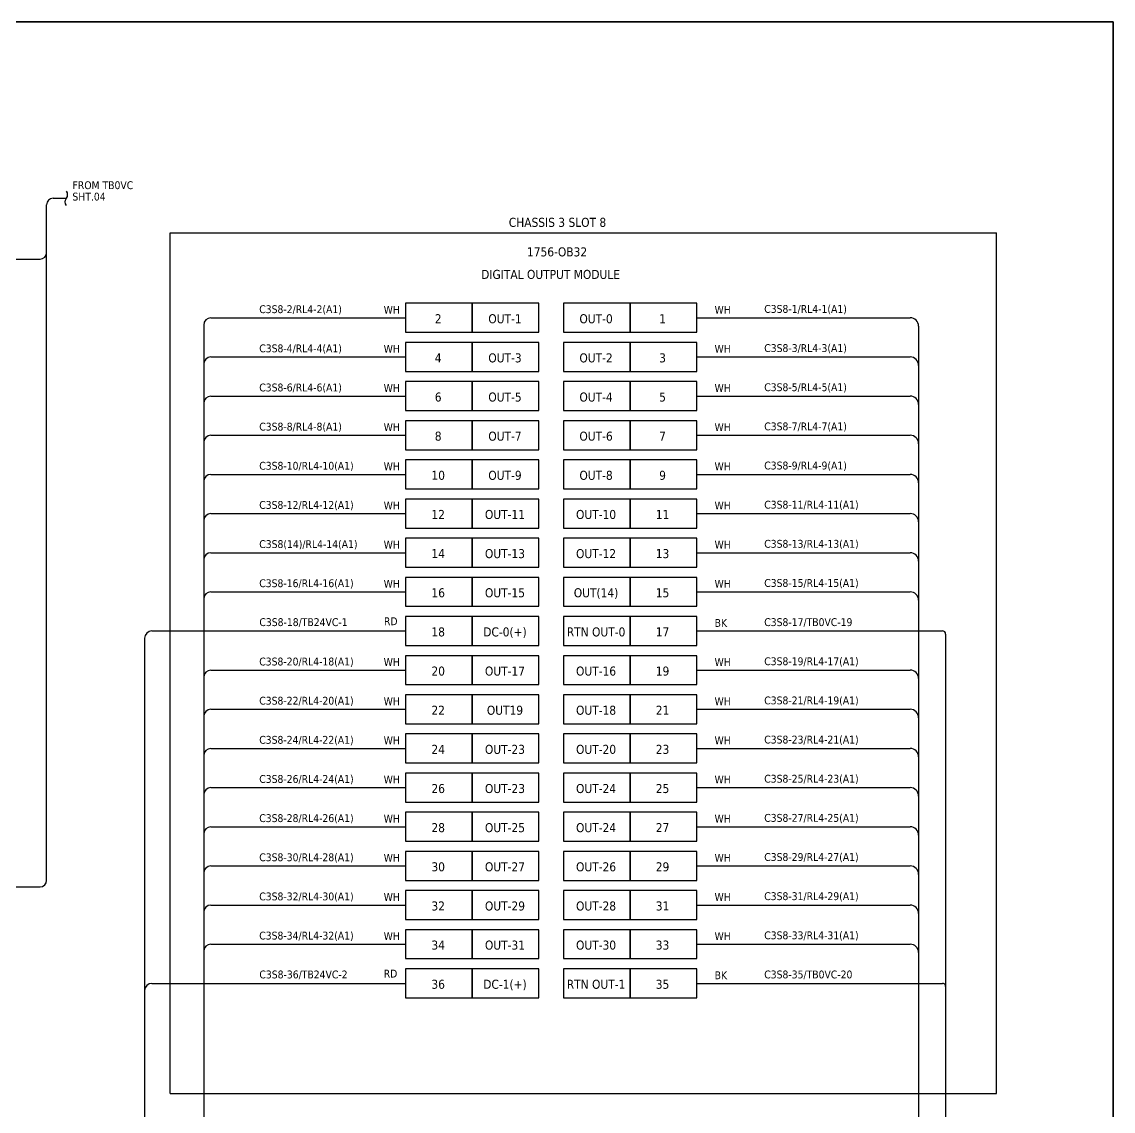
# Model space of a CAD drawing. Header units: millimetres. Extents: x 0 to 1792788, y -13 to 262234.
# Drawn here: x 1299848 to 1342237, y 26362 to 68674 of the extents above; entities that cross this region are included whole.
import ezdxf
from ezdxf.enums import TextEntityAlignment as Align

# ---------------------------------------------------------------- set-up
doc = ezdxf.new("R2010")
doc.units = ezdxf.units.MM
for name, color, linetype, lineweight in [('ASHADE', 7, 'Continuous', 25), ('HELPPOINT', 7, 'Continuous', 25), ('IE-EQUIP', 253, 'Continuous', 25)]:
    doc.layers.add(name, color=color, linetype=linetype, lineweight=lineweight)
doc.styles.add('Tahoma', font='')
doc.styles.get('Tahoma').set_extended_font_data('Tahoma')

# ---------------------------------------------------------------- blocks, each defined once
blk = doc.blocks.new('TPA')
at = {"layer": 'HELPPOINT', "color": 4, "lineweight": 35, "ltscale": 25.4}
for p, q in [((14292753, 12827491), (14405128, 12827491)), ((14292753, 12827491), (14405128, 12827491)), ((14405128, 12827491), (14405128, 12749437)), ((14405128, 12827491), (14405128, 12749437))]:
    blk.add_line(p, q, dxfattribs=at)

msp = doc.modelspace()

# ---------------------------------------------------------------- linework, layer by layer
at = {"ltscale": 25.4}
msp.add_line((1300812, 35327), (1300812, 61565), dxfattribs=at)
at = {"color": 7, "ltscale": 25.4}
for p, q in [((1301066, 61819), (1301579, 61819)), ((1293636, 59457), (1300558, 59457)), ((1326067, 45013), (1335603, 45013)), ((1335730, 44886), (1335730, 19304)), ((1293636, 35073), (1300558, 35073)), ((1326067, 31327), (1335603, 31327))]:
    msp.add_line(p, q, dxfattribs=at)
at = {"color": 4, "ltscale": 25.4}
for p, q in [((1306912, 56896), (1306912, 9499)), ((1307194, 57178), (1314749, 57178)), ((1326067, 57178), (1334350, 57178)), ((1334678, 56850), (1334678, 9499)), ((1307194, 55657), (1314749, 55657)), ((1326067, 55657), (1334350, 55657)), ((1307194, 54136), (1314749, 54136)), ((1326067, 54136), (1334350, 54136)), ((1307194, 52616), (1314749, 52616)), ((1326067, 52616), (1334350, 52616)), ((1307194, 51095), (1314749, 51095)), ((1326067, 51095), (1334350, 51095)), ((1307194, 49574), (1314749, 49574)), ((1326067, 49574), (1334349, 49575)), ((1307194, 48054), (1314749, 48054)), ((1326067, 48054), (1334349, 48054)), ((1307194, 46533), (1314749, 46533)), ((1326067, 46533), (1334349, 46533)), ((1307194, 43492), (1314749, 43492)), ((1326067, 43492), (1334349, 43492)), ((1307194, 41971), (1314749, 41971)), ((1326067, 41971), (1334350, 41971)), ((1307194, 40451), (1314749, 40451)), ((1326067, 40451), (1334350, 40451)), ((1307194, 38930), (1314749, 38930)), ((1326067, 38930), (1334350, 38930)), ((1307194, 37410), (1314749, 37410)), ((1326067, 37410), (1334350, 37410)), ((1307194, 35889), (1314749, 35889)), ((1326067, 35889), (1334350, 35889)), ((1307194, 34368), (1314749, 34368)), ((1326067, 34368), (1334350, 34368)), ((1307194, 32848), (1314749, 32848)), ((1326067, 32848), (1334350, 32848))]:
    msp.add_line(p, q, dxfattribs=at)
at = {"color": 1, "ltscale": 25.4}
for p, q in [((1304900, 45013), (1314749, 45013)), ((1304619, 44732), (1304619, 19277)), ((1304900, 31327), (1314749, 31327))]:
    msp.add_line(p, q, dxfattribs=at)
at = {"color": 7, "ltscale": 25.4}
msp.add_lwpolyline([(1301579, 61537, -0.351), (1301579, 61819, 0.351), (1301579, 62101, -2.081666)], format="xyb", dxfattribs=at)
at = {"ltscale": 25.4}
for centre, start, end in [((1301066, 61565), 90, 180), ((1300558, 59711), 270, 0), ((1300558, 35327), 270, 0)]:
    msp.add_arc(centre, 254, start, end, dxfattribs=at)
at = {"color": 4, "ltscale": 25.4}
for centre, radius, start, end in [((1307194, 56896), 281, 90, 180), ((1334350, 56850), 328, 0, 90), ((1307194, 55376), 281, 90, 180), ((1334350, 55329), 328, 0, 90), ((1307194, 53855), 281, 90, 180), ((1334350, 53808), 328, 0, 90), ((1307194, 52335), 281, 90, 180), ((1334350, 52288), 328, 0, 90), ((1307194, 50814), 281, 90, 180), ((1334350, 50767), 328, 0, 90), ((1307194, 49293), 281, 90, 180), ((1334349, 49247), 328, 0, 90), ((1307194, 47773), 281, 90, 180), ((1334349, 47726), 328, 0, 90), ((1307194, 46252), 281, 90, 180), ((1334349, 46205), 328, 0, 90), ((1307194, 43211), 281, 90, 180), ((1334349, 43164), 328, 0, 90), ((1307194, 41690), 281, 90, 180), ((1334350, 41643), 328, 0, 90), ((1307194, 40170), 281, 90, 180), ((1334350, 40123), 328, 0, 90), ((1307194, 38649), 281, 90, 180), ((1334350, 38602), 328, 0, 90), ((1307194, 37128), 281, 90, 180), ((1334350, 37082), 328, 0, 90), ((1307194, 35608), 281, 90, 180), ((1334350, 35561), 328, 0, 90), ((1307194, 34087), 281, 90, 180), ((1334350, 34040), 328, 0, 90), ((1307194, 32567), 281, 90, 180), ((1334350, 32520), 328, 0, 90)]:
    msp.add_arc(centre, radius, start, end, dxfattribs=at)
at = {"color": 1, "ltscale": 25.4}
for centre in [(1304900, 44732), (1304900, 31046)]:
    msp.add_arc(centre, 281, 90, 180, dxfattribs=at)
at = {"color": 7, "ltscale": 25.4}
for centre in [(1335603, 44886), (1335603, 31200)]:
    msp.add_arc(centre, 127, 0, 90, dxfattribs=at)
at = {"layer": 'ASHADE', "color": 4, "linetype": 'Continuous', "ltscale": 4762.5}
for p, q in [((1305614, 27049), (1305614, 60478)), ((1305614, 60478), (1337699, 60478)), ((1337699, 27049), (1337699, 60478)), ((1305614, 27049), (1337699, 27049))]:
    msp.add_line(p, q, dxfattribs=at)
at = {"layer": 'IE-EQUIP', "linetype": 'Continuous', "ltscale": 25.4}
for points in [[(1314749, 56615), (1317342, 56615), (1317342, 57740), (1314749, 57740)], [(1317342, 56615), (1319935, 56615), (1319935, 57740), (1317342, 57740)], [(1320881, 56615), (1323474, 56615), (1323474, 57740), (1320881, 57740)], [(1323474, 56615), (1326067, 56615), (1326067, 57740), (1323474, 57740)], [(1314749, 55095), (1317342, 55095), (1317342, 56219), (1314749, 56219)], [(1317342, 55095), (1319935, 55095), (1319935, 56219), (1317342, 56219)], [(1320881, 55095), (1323474, 55095), (1323474, 56219), (1320881, 56219)], [(1323474, 55095), (1326067, 55095), (1326067, 56219), (1323474, 56219)], [(1314749, 53574), (1317342, 53574), (1317342, 54698), (1314749, 54698)], [(1317342, 53574), (1319935, 53574), (1319935, 54698), (1317342, 54698)], [(1320881, 53574), (1323474, 53574), (1323474, 54698), (1320881, 54698)], [(1323474, 53574), (1326067, 53574), (1326067, 54698), (1323474, 54698)], [(1314749, 52054), (1317342, 52054), (1317342, 53178), (1314749, 53178)], [(1317342, 52054), (1319935, 52054), (1319935, 53178), (1317342, 53178)], [(1320881, 52054), (1323474, 52054), (1323474, 53178), (1320881, 53178)], [(1323474, 52054), (1326067, 52054), (1326067, 53178), (1323474, 53178)], [(1314749, 50533), (1317342, 50533), (1317342, 51657), (1314749, 51657)], [(1317342, 50533), (1319935, 50533), (1319935, 51657), (1317342, 51657)], [(1320881, 50533), (1323474, 50533), (1323474, 51657), (1320881, 51657)], [(1323474, 50533), (1326067, 50533), (1326067, 51657), (1323474, 51657)], [(1314749, 49012), (1317342, 49012), (1317342, 50137), (1314749, 50137)], [(1317342, 49012), (1319935, 49012), (1319935, 50137), (1317342, 50137)], [(1320881, 49012), (1323474, 49012), (1323474, 50137), (1320881, 50137)], [(1323474, 49012), (1326067, 49012), (1326067, 50137), (1323474, 50137)], [(1314749, 47492), (1317342, 47492), (1317342, 48616), (1314749, 48616)], [(1317342, 47492), (1319935, 47492), (1319935, 48616), (1317342, 48616)], [(1320881, 47492), (1323474, 47492), (1323474, 48616), (1320881, 48616)], [(1323474, 47492), (1326067, 47492), (1326067, 48616), (1323474, 48616)], [(1314749, 45971), (1317342, 45971), (1317342, 47095), (1314749, 47095)], [(1317342, 45971), (1319935, 45971), (1319935, 47095), (1317342, 47095)], [(1320881, 45971), (1323474, 45971), (1323474, 47095), (1320881, 47095)], [(1323474, 45971), (1326067, 45971), (1326067, 47095), (1323474, 47095)], [(1314749, 44450), (1317342, 44450), (1317342, 45575), (1314749, 45575)], [(1317342, 44450), (1319935, 44450), (1319935, 45575), (1317342, 45575)], [(1320881, 44450), (1323474, 44450), (1323474, 45575), (1320881, 45575)], [(1323474, 44450), (1326067, 44450), (1326067, 45575), (1323474, 45575)], [(1314749, 42930), (1317342, 42930), (1317342, 44054), (1314749, 44054)], [(1317342, 42930), (1319935, 42930), (1319935, 44054), (1317342, 44054)], [(1320881, 42930), (1323474, 42930), (1323474, 44054), (1320881, 44054)], [(1323474, 42930), (1326067, 42930), (1326067, 44054), (1323474, 44054)], [(1314749, 41409), (1317342, 41409), (1317342, 42534), (1314749, 42534)], [(1317342, 41409), (1319935, 41409), (1319935, 42534), (1317342, 42534)], [(1320881, 41409), (1323474, 41409), (1323474, 42534), (1320881, 42534)], [(1323474, 41409), (1326067, 41409), (1326067, 42534), (1323474, 42534)], [(1314749, 39889), (1317342, 39889), (1317342, 41013), (1314749, 41013)], [(1317342, 39889), (1319935, 39889), (1319935, 41013), (1317342, 41013)], [(1320881, 39889), (1323474, 39889), (1323474, 41013), (1320881, 41013)], [(1323474, 39889), (1326067, 39889), (1326067, 41013), (1323474, 41013)], [(1314749, 38368), (1317342, 38368), (1317342, 39492), (1314749, 39492)], [(1317342, 38368), (1319935, 38368), (1319935, 39492), (1317342, 39492)], [(1320881, 38368), (1323474, 38368), (1323474, 39492), (1320881, 39492)], [(1323474, 38368), (1326067, 38368), (1326067, 39492), (1323474, 39492)], [(1314749, 36847), (1317342, 36847), (1317342, 37972), (1314749, 37972)], [(1317342, 36847), (1319935, 36847), (1319935, 37972), (1317342, 37972)], [(1320881, 36847), (1323474, 36847), (1323474, 37972), (1320881, 37972)], [(1323474, 36847), (1326067, 36847), (1326067, 37972), (1323474, 37972)], [(1314749, 35327), (1317342, 35327), (1317342, 36451), (1314749, 36451)], [(1317342, 35327), (1319935, 35327), (1319935, 36451), (1317342, 36451)], [(1320881, 35327), (1323474, 35327), (1323474, 36451), (1320881, 36451)], [(1323474, 35327), (1326067, 35327), (1326067, 36451), (1323474, 36451)], [(1314749, 33806), (1317342, 33806), (1317342, 34931), (1314749, 34931)], [(1317342, 33806), (1319935, 33806), (1319935, 34931), (1317342, 34931)], [(1320881, 33806), (1323474, 33806), (1323474, 34931), (1320881, 34931)], [(1323474, 33806), (1326067, 33806), (1326067, 34931), (1323474, 34931)], [(1314749, 32286), (1317342, 32286), (1317342, 33410), (1314749, 33410)], [(1317342, 32286), (1319935, 32286), (1319935, 33410), (1317342, 33410)], [(1320881, 32286), (1323474, 32286), (1323474, 33410), (1320881, 33410)], [(1323474, 32286), (1326067, 32286), (1326067, 33410), (1323474, 33410)], [(1314749, 30765), (1317342, 30765), (1317342, 31889), (1314749, 31889)], [(1317342, 30765), (1319935, 30765), (1319935, 31889), (1317342, 31889)], [(1320881, 30765), (1323474, 30765), (1323474, 31889), (1320881, 31889)], [(1323474, 30765), (1326067, 30765), (1326067, 31889), (1323474, 31889)]]:
    msp.add_lwpolyline(points, close=True, dxfattribs=at)

# ---------------------------------------------------------------- block references
at = {"xscale": 0.8800000000046566, "yscale": 0.8800000000046566, "zscale": 0.8800000000046566}
msp.add_blockref('TPA', (-11334276, -11219518), dxfattribs=at)

# ---------------------------------------------------------------- texts
at = {"color": 7, "style": 'Tahoma'}
for s, p in [('FROM TB0VC', (1301818, 62176)), ('SHT.04', (1301813, 61733)), ('BK', (1326756, 45174)), ('C3S8-17/TB0VC-19', (1328684, 45205)), ('BK', (1326756, 31488)), ('C3S8-35/TB0VC-20', (1328684, 31520))]:
    msp.add_text(s, height=304.8, dxfattribs=at).set_placement(p)
at = {"color": 2, "style": 'Tahoma'}
for s, height, p in [('CHASSIS 3 SLOT 8', 350.52, (1320654, 60886)), ('1756-OB32', 350.5, (1320637, 59739)), ('DIGITAL OUTPUT MODULE', 350.52, (1320384, 58864)), ('2', 351, (1316020, 57142)), ('OUT-1', 350.5, (1318614, 57142)), ('OUT-0', 350.5, (1322152, 57142)), ('1', 351, (1324734, 57142)), ('4', 351, (1316020, 55622)), ('OUT-3', 350.5, (1318614, 55622)), ('OUT-2', 350.5, (1322152, 55622)), ('3', 351, (1324734, 55622)), ('6', 351, (1316020, 54101)), ('OUT-5', 350.5, (1318614, 54101)), ('OUT-4', 350.5, (1322152, 54101)), ('5', 351, (1324734, 54101)), ('8', 351, (1316020, 52581)), ('OUT-7', 350.5, (1318614, 52581)), ('OUT-6', 350.5, (1322152, 52581)), ('7', 351, (1324734, 52581)), ('10', 350.5, (1316020, 51060)), ('OUT-9', 350.5, (1318614, 51060)), ('OUT-8', 350.5, (1322152, 51060)), ('9', 351, (1324734, 51060)), ('12', 350.5, (1316020, 49539)), ('OUT-11', 350.5, (1318614, 49539)), ('OUT-10', 350.5, (1322152, 49539)), ('11', 350.5, (1324734, 49539)), ('14', 350.5, (1316020, 48019)), ('OUT-13', 350.5, (1318614, 48019)), ('OUT-12', 350.5, (1322152, 48019)), ('13', 350.5, (1324734, 48019)), ('16', 350.5, (1316020, 46498)), ('OUT-15', 350.5, (1318614, 46498)), ('OUT(14)', 350.5, (1322152, 46498)), ('15', 350.5, (1324734, 46498)), ('18', 350.5, (1316020, 44978)), ('DC-0(+)', 350.5, (1318614, 44978)), ('RTN OUT-0', 350.5, (1322152, 44978)), ('17', 350.5, (1324734, 44978)), ('20', 350.5, (1316020, 43457)), ('OUT-17', 350.5, (1318614, 43457)), ('OUT-16', 350.5, (1322152, 43457)), ('19', 350.5, (1324734, 43457)), ('22', 350.5, (1316020, 41936)), ('OUT19', 350.5, (1318614, 41936)), ('OUT-18', 350.5, (1322152, 41936)), ('21', 350.5, (1324734, 41936)), ('24', 350.5, (1316020, 40416)), ('OUT-23', 350.5, (1318614, 40416)), ('OUT-20', 350.5, (1322152, 40416)), ('23', 350.5, (1324734, 40416)), ('26', 350.5, (1316020, 38895)), ('OUT-23', 350.5, (1318614, 38895)), ('OUT-24', 350.5, (1322152, 38895)), ('25', 350.5, (1324734, 38895)), ('28', 350.5, (1316020, 37375)), ('OUT-25', 350.5, (1318614, 37375)), ('OUT-24', 350.5, (1322152, 37375)), ('27', 350.5, (1324734, 37375)), ('30', 350.5, (1316020, 35854)), ('OUT-27', 350.5, (1318614, 35854)), ('OUT-26', 350.5, (1322152, 35854)), ('29', 350.5, (1324734, 35854)), ('32', 350.5, (1316020, 34333)), ('OUT-29', 350.5, (1318614, 34333)), ('OUT-28', 350.5, (1322152, 34333)), ('31', 350.5, (1324734, 34333)), ('34', 350.5, (1316020, 32813)), ('OUT-31', 350.5, (1318614, 32813)), ('OUT-30', 350.5, (1322152, 32813)), ('33', 350.5, (1324734, 32813)), ('36', 350.5, (1316020, 31292)), ('DC-1(+)', 350.5, (1318614, 31292)), ('RTN OUT-1', 350.5, (1322152, 31292)), ('35', 350.5, (1324734, 31292))]:
    msp.add_text(s, height=height, dxfattribs=at).set_placement(p, align=Align.MIDDLE_CENTER)
at = {"color": 4, "style": 'Tahoma'}
for s, p in [('C3S8-2/RL4-2(A1)', (1309070, 57360)), ('C3S8-1/RL4-1(A1)', (1328684, 57370)), ('WH', (1313904, 57338)), ('WH', (1326756, 57338)), ('C3S8-4/RL4-4(A1)', (1309070, 55839)), ('WH', (1313904, 55818)), ('WH', (1326756, 55818)), ('C3S8-3/RL4-3(A1)', (1328684, 55850)), ('C3S8-6/RL4-6(A1)', (1309070, 54319)), ('WH', (1313904, 54297)), ('WH', (1326756, 54297)), ('C3S8-5/RL4-5(A1)', (1328684, 54329)), ('C3S8-8/RL4-8(A1)', (1309070, 52798)), ('WH', (1313904, 52777)), ('WH', (1326756, 52777)), ('C3S8-7/RL4-7(A1)', (1328684, 52808)), ('C3S8-10/RL4-10(A1)', (1309070, 51278)), ('WH', (1313904, 51256)), ('WH', (1326756, 51256)), ('C3S8-9/RL4-9(A1)', (1328684, 51288)), ('C3S8-12/RL4-12(A1)', (1309070, 49757)), ('WH', (1313904, 49735)), ('WH', (1326756, 49735)), ('C3S8-11/RL4-11(A1)', (1328684, 49767)), ('C3S8(14)/RL4-14(A1)', (1309070, 48236)), ('WH', (1313904, 48215)), ('WH', (1326756, 48215)), ('C3S8-13/RL4-13(A1)', (1328684, 48247)), ('C3S8-16/RL4-16(A1)', (1309070, 46716)), ('WH', (1313904, 46694)), ('WH', (1326756, 46694)), ('C3S8-15/RL4-15(A1)', (1328684, 46726)), ('C3S8-20/RL4-18(A1)', (1309070, 43675)), ('WH', (1313904, 43653)), ('WH', (1326756, 43653)), ('C3S8-19/RL4-17(A1)', (1328684, 43685)), ('C3S8-22/RL4-20(A1)', (1309070, 42154)), ('WH', (1313904, 42132)), ('WH', (1326756, 42132)), ('C3S8-21/RL4-19(A1)', (1328684, 42164)), ('C3S8-24/RL4-22(A1)', (1309070, 40633)), ('WH', (1313904, 40612)), ('WH', (1326756, 40612)), ('C3S8-23/RL4-21(A1)', (1328684, 40643)), ('C3S8-26/RL4-24(A1)', (1309070, 39113)), ('C3S8-25/RL4-23(A1)', (1328684, 39123)), ('WH', (1313904, 39091)), ('WH', (1326756, 39091)), ('C3S8-28/RL4-26(A1)', (1309070, 37592)), ('WH', (1313904, 37571)), ('WH', (1326756, 37571)), ('C3S8-27/RL4-25(A1)', (1328684, 37602)), ('C3S8-30/RL4-28(A1)', (1309070, 36071)), ('WH', (1313904, 36050)), ('WH', (1326756, 36050)), ('C3S8-29/RL4-27(A1)', (1328684, 36082)), ('C3S8-32/RL4-30(A1)', (1309070, 34551)), ('WH', (1313904, 34529)), ('WH', (1326756, 34529)), ('C3S8-31/RL4-29(A1)', (1328684, 34561)), ('C3S8-34/RL4-32(A1)', (1309070, 33030)), ('WH', (1313904, 33009)), ('WH', (1326756, 33009)), ('C3S8-33/RL4-31(A1)', (1328684, 33040))]:
    msp.add_text(s, height=304.8, dxfattribs=at).set_placement(p)
at = {"color": 1, "style": 'Tahoma'}
for s, p in [('C3S8-18/TB24VC-1', (1309076, 45205)), ('RD', (1313913, 45239)), ('C3S8-36/TB24VC-2', (1309076, 31520)), ('RD', (1313904, 31553))]:
    msp.add_text(s, height=304.8, dxfattribs=at).set_placement(p)

doc.saveas('drawing.dxf')
